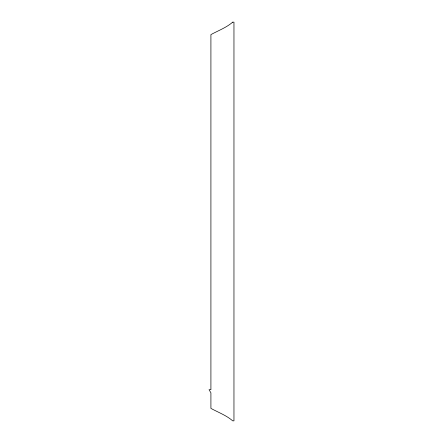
<?xml version="1.0" encoding="UTF-8"?>
<svg xmlns="http://www.w3.org/2000/svg" width="443" height="443" viewBox="0 0 443 443"><rect width="100%" height="100%" fill="white"/><g stroke="black" fill="none" stroke-linecap="round" stroke-linejoin="round"><path stroke-width="0.66" d="M232.713 22.15C226.334 27.66 218.238 30.622 210.912 34.609L210.912 389.702L209.041 389.702L210.912 392.819L210.912 408.391C218.238 412.378 226.334 415.34 232.713 420.85L233.959 420.85L233.959 22.15L232.713 22.15"/></g></svg>
